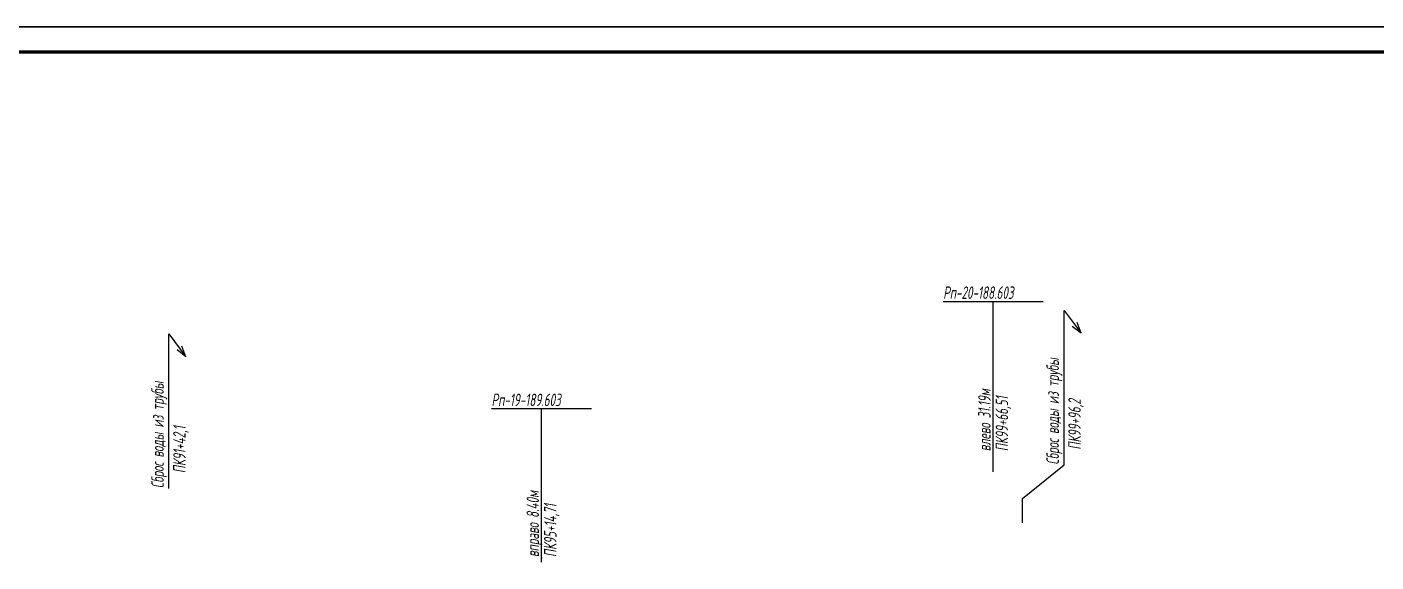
# Model space of a CAD drawing. Extents: x 2172 to 5772, y -842 to -248.
# Drawn here: x 4736.6 to 5006.5, y -355.6 to -248.5 of the extents above; entities that cross this region are included whole.
import ezdxf

# ---------------------------------------------------------------- set-up
doc = ezdxf.new("R2010")
doc.units = 0
doc.header["$MEASUREMENT"] = 0
doc.linetypes.add('CONTI', pattern=[0])
doc.linetypes.add('TP0', pattern=[0])
doc.layers.get('0').update_dxf_attribs({"linetype": 'CONTINUOUS'})
doc.layers.add('RAMKA', color=7, linetype='CONTI')
doc.styles.add('eskd', font='spds.shx', dxfattribs={"width": 1.2, "oblique": 15})

msp = doc.modelspace()

# ---------------------------------------------------------------- linework, layer by layer
at = {"linetype": 'TP0'}
for p, q in [((4641.6, -248.48), (5771.6, -248.48)), ((5771.6, -248.48), (4641.6, -248.48)), ((4919.9, -303.43), (4939.9, -303.43)), ((4929.9, -333.43), (4929.9, -303.43)), ((4829.54, -324.89), (4849.54, -324.89)), ((4839.54, -354.61), (4839.54, -324.89)), ((4929.9, -334.57), (4929.9, -333.43)), ((4929.9, -337.57), (4929.9, -334.57)), ((4839.54, -355.61), (4839.54, -354.61)), ((4839.54, -354.61), (4839.54, -354.89))]:
    msp.add_line(p, q, dxfattribs=at)
at = {"linetype": 'Continuous'}
for points in [[(4944.11, -305.24), (4947.48, -309.81), (4946.69, -307.68)], [(4944.11, -336.18), (4944.11, -305.24)], [(4765.01, -309.94), (4768.38, -314.51), (4767.6, -312.38)], [(4765.01, -340.88), (4765.01, -309.94)], [(4947.48, -309.81), (4945.73, -308.42)], [(4768.38, -314.51), (4766.64, -313.12)], [(4935.76, -347.79), (4935.76, -342.88), (4944.11, -336.18)]]:
    msp.add_lwpolyline(points, dxfattribs=at)
at = {"layer": 'RAMKA', "color": 250, "lineweight": 70}
msp.add_line((4661.6, -253.48), (5766.6, -253.48), dxfattribs=at)

# ---------------------------------------------------------------- texts
at = {"style": 'eskd', "oblique": 10, "width": 0.8}
for s, p in [('Рп-20-188.603', (4919.9, -302.93)), ('Рп-19-189.603', (4829.54, -324.39))]:
    msp.add_text(s, height=2.5, dxfattribs=at).set_placement(p)
for s, p in [('Сброс воды из трубы', (4943.07, -336.11)), ('Сброс воды из трубы', (4763.97, -340.81)), ('влево 31.19м', (4929.4, -333.43)), ('ПК99+66,51', (4932.9, -333.43)), ('ПК99+96,2', (4947.44, -333.12)), ('ПК91+42,1', (4768.34, -337.82)), ('вправо 8.40м', (4839.04, -354.61)), ('ПК95+14,71', (4842.54, -354.61))]:
    msp.add_text(s, height=2.5, rotation=90, dxfattribs=at).set_placement(p)

doc.saveas('drawing.dxf')
